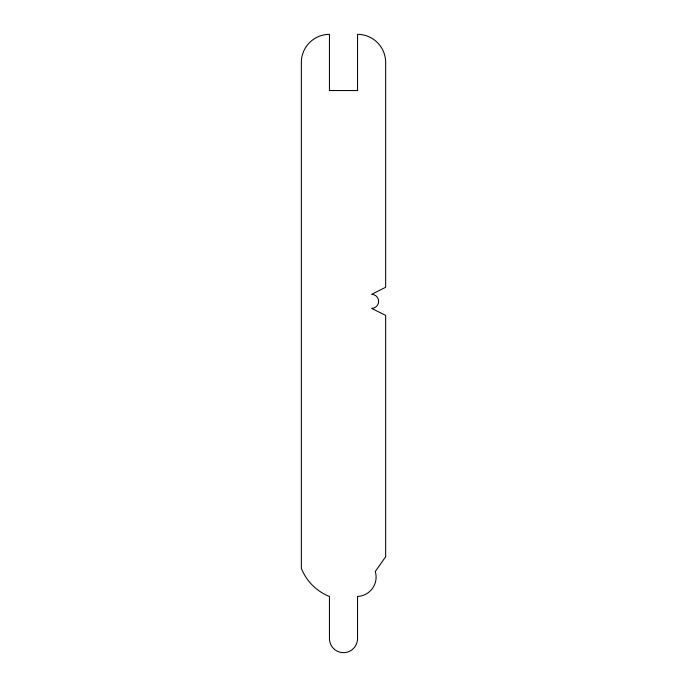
<?xml version="1.0" encoding="UTF-8"?>
<svg xmlns="http://www.w3.org/2000/svg" width="687" height="687" viewBox="0 0 687 687"><rect width="100%" height="100%" fill="white"/><g stroke="black" fill="none" stroke-linecap="round" stroke-linejoin="round"><path stroke-width="1.03" d="M385.656 556.71L375.291 571.524A19.365 19.365 0 0 1 357.549 596.445L357.549 638.601A14.049 14.049 0 0 1 343.5 652.65A14.049 14.049 0 0 1 329.451 638.601L329.451 596.445A49.936 49.936 0 0 1 301.344 568.338L301.344 62.457A28.107 28.107 0 0 1 329.451 34.35L329.451 90.555L357.549 90.555L357.549 34.35A28.107 28.107 0 0 1 385.656 62.457L385.656 287.295L371.607 294.319A7.025 7.025 0 0 1 378.631 301.344A7.025 7.025 0 0 1 371.607 308.369L385.656 315.393L385.656 556.71"/></g></svg>
